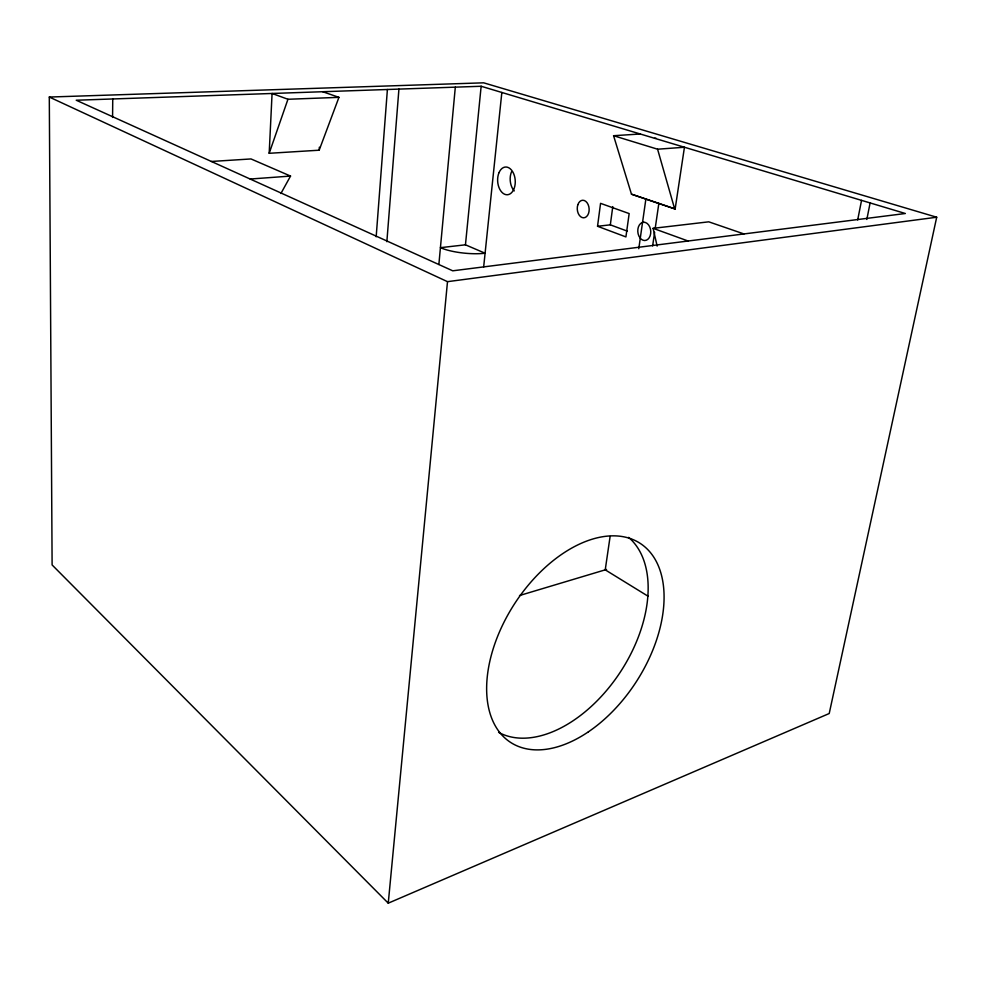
<?xml version="1.0" encoding="UTF-8"?>
<svg xmlns="http://www.w3.org/2000/svg" width="986" height="986" viewBox="0 0 986 986"><rect width="100%" height="100%" fill="white"/><g stroke="black" fill="none" stroke-linecap="round" stroke-linejoin="round"><path stroke-width="1.48" d="M112.577 117.445L112.749 98.97M269.19 153.298L272.074 93.473L287.949 99.266L338.938 97.355L319.168 150.205L269.19 153.298L287.949 99.266M319.168 150.205L319.353 147.21M376.171 236.776L387.399 89.504M386.857 241.706L398.923 89.097M438.869 264.494L455.31 87.162M388.25 903.176L447.496 281.663L49.3 97.047L52.11 564.953L388.25 903.176L829.214 713.519L936.7 217.228L483.67 82.824L49.3 97.047M465.454 244.811L440.422 247.671A31.527 8.233 5.6 0 0 485.1 253.229L465.454 244.811L481.143 86.263L76.23 100.227L452.734 270.817L905.358 213.506L481.143 86.263M483.658 266.996L501.837 92.474M597.541 226.275L600.56 203.35L629.167 213.58L625.913 236.911L597.541 226.275L610.322 224.845L627.379 231.155M610.322 224.845L612.774 206.616M638.78 248.719L645.892 198.938M610.112 536.483L605.231 569.846L648.27 596.345M652.633 245.896L654.63 232.24M655.296 227.68L658.845 203.387M675.151 208.983L684.444 147.247L657.588 149.206L613.575 135.711L631.471 194.18L675.151 208.983L631.471 194.18M857.684 219.952L861.542 200.368M866.83 219.459L870.108 202.943M280.911 193.49L290.537 176.075L251.011 158.943L211.411 161.47M519.511 595.532L606.55 569.452M447.496 281.663L936.7 217.228M657.144 246.106L653.114 228.333L708.761 221.825L743.962 233.941M250.161 179.033L290.537 176.075M654.568 138.286L655.986 138.188M613.575 135.711L640.284 133.997M322.705 91.723L338.938 97.355M653.114 228.333L688.129 241.015M657.588 149.206L674.707 209.032M514.224 190.927A13.804 8.825 86.1 0 1 511.524 171.774M628.6 537.382A117.408 72.483 -56.8 0 1 619.504 673.315A117.408 72.483 -56.8 0 1 498.596 732.339M643.821 222.244L642.157 222.577A9.157 6.471 85 0 0 639.976 237.86L641.381 239.302A9.157 6.471 85 0 0 650.649 233.719A9.157 6.471 85 0 0 643.821 222.244M588.42 731.809A118.751 72.274 -56.9 0 0 644.856 546.873A118.751 72.274 -56.9 0 0 492.827 649.947A118.751 72.274 -56.9 0 0 588.42 731.809M499.027 172.624A13.89 8.788 86 0 0 506.015 194.673A13.89 8.788 86 0 0 514.298 175.385A13.89 8.788 86 0 0 499.027 172.624M577.845 204.718A8.788 5.928 85.5 0 0 583.638 217.807A8.788 5.928 85.5 0 0 588.124 204.558A8.788 5.928 85.5 0 0 577.845 204.718"/></g></svg>
